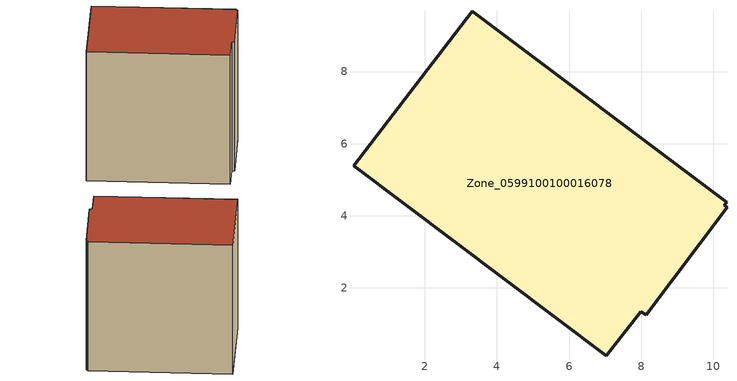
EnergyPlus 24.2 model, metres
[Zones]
Zone_0599100100016078
 floor ground (C_G): 10.37,4.38 10.3,4.29 10.38,4.24 8.15,1.26 7.99,1.34 7.04,0.12 0.02,5.39 3.31,9.67 z0
 wall outside (C_F): 10.3,4.29 10.37,4.38 3.31,9.67 0.02,5.39 7.04,0.12 7.99,1.34 8.15,1.26 10.38,4.24 10.3,4.29 z0:9.16
 roof outside (C_R): 10.38,4.24 10.3,4.29 10.37,4.38 3.31,9.67 0.02,5.39 7.04,0.12 7.99,1.34 8.15,1.26 z9.16
[BUILDING]
Pand.0599100100016078: North Axis=0; Terrain=City; Loads Convergence Tolerance Value=0.04; Temperature Convergence Tolerance Value=0.4; Solar Distribution=FullExterior; Maximum Number of Warmup Days=25; Minimum Number of Warmup Days=1
[Site:Location]
Rotterdam.The.Hague.AP_ZH_NLD Design_Conditions: Latitude=51.96; Longitude=4.45; Time Zone=1; Elevation=-4.5
[SITE:GROUNDTEMPERATURE:BUILDINGSURFACE]
18, 18, 18, 18, 18, 18, 18, 18, 18, 18, 18, 18
[MATERIAL] Thermal Absorptance=0.9; Solar Absorptance=0.7; Visible Absorptance=0.7
Name | Roughness | Thickness | Conductivity | Density | Specific Heat
G.TC.2015-2018 | MediumSmooth | 0.15 | 0.0428571 | 540 | 1210
F.TC.2015-2018 | Rough | 0.3 | 0.0666667 | 1920 | 840
R.TC.2015-2018 | MediumRough | 0.2 | 0.0333333 | 1500 | 1000
[CONSTRUCTION]
C_G: G.TC.2015-2018
C_F: F.TC.2015-2018
C_R: R.TC.2015-2018
[ZONE]
Zone_0599100100016078: Type=1; Multiplier=1; Ceiling Height=Autocalculate; Volume=Autocalculate; Floor Area=autocalculate; Part of Total Floor Area=Yes
[ZONEINFILTRATION:DESIGNFLOWRATE]
Infil_Zone_0599100100016078: Zone or ZoneList or Space or SpaceList=Zone_0599100100016078; Schedule=AlwaysOn; Design Flow Rate Calculation Method=Flow/Area; Flow Rate per Floor Area=0.0015; Constant Term Coefficient=1; Temperature Term Coefficient=0; Velocity Term Coefficient=0; Velocity Squared Term Coefficient=0
[HVACTEMPLATE:ZONE:IDEALLOADSAIRSYSTEM]
Zone_0599100100016078: Maximum Heating Supply Air Temperature=50; Minimum Cooling Supply Air Temperature=13; Maximum Heating Supply Air Humidity Ratio=0.0156; Minimum Cooling Supply Air Humidity Ratio=0.0077; Heating Limit=NoLimit; Cooling Limit=NoLimit; Dehumidification Control Type=ConstantSensibleHeatRatio; Cooling Sensible Heat Ratio=0.7; Dehumidification Setpoint=60; Humidification Control Type=None; Humidification Setpoint=30; Outdoor Air Method=None; Outdoor Air Flow Rate per Person=0.00944; Outdoor Air Flow Rate per Zone Floor Area=0; Outdoor Air Flow Rate per Zone=0; Demand Controlled Ventilation Type=None; Outdoor Air Economizer Type=NoEconomizer; Heat Recovery Type=None; Sensible Heat Recovery Effectiveness=0.7; Latent Heat Recovery Effectiveness=0.65
[ZONECONTROL:THERMOSTAT]
ThermostatControl_Zone_0599100100016078: Zone or ZoneList=Zone_0599100100016078; Control Type Schedule=DualSetpointControlType; Control 1=Thermostat_Zone_0599100100016078; Temperature Difference Between Cutout And Setpoint=0
[THERMOSTATSETPOINT:DUALSETPOINT]
Thermostat_Zone_0599100100016078: Heating Setpoint Temperature Schedule=HeatingSetpoint_Zone_0599100100016078; Cooling Setpoint Temperature Schedule=CoolingSetpoint_Zone_0599100100016078
[SCHEDULE:COMPACT]
HeatingSetpoint_Zone_0599100100016078: Through: 12/31, For: AllDays, Until: 24:00, 21
CoolingSetpoint_Zone_0599100100016078: Through: 12/31, For: AllDays, Until: 24:00, 24
DualSetpointControlType: Through: 12/31, For: AllDays, Until: 24:00, 4
AlwaysOn: Through: 12/31, For: AllDays, Until: 24:00, 1
